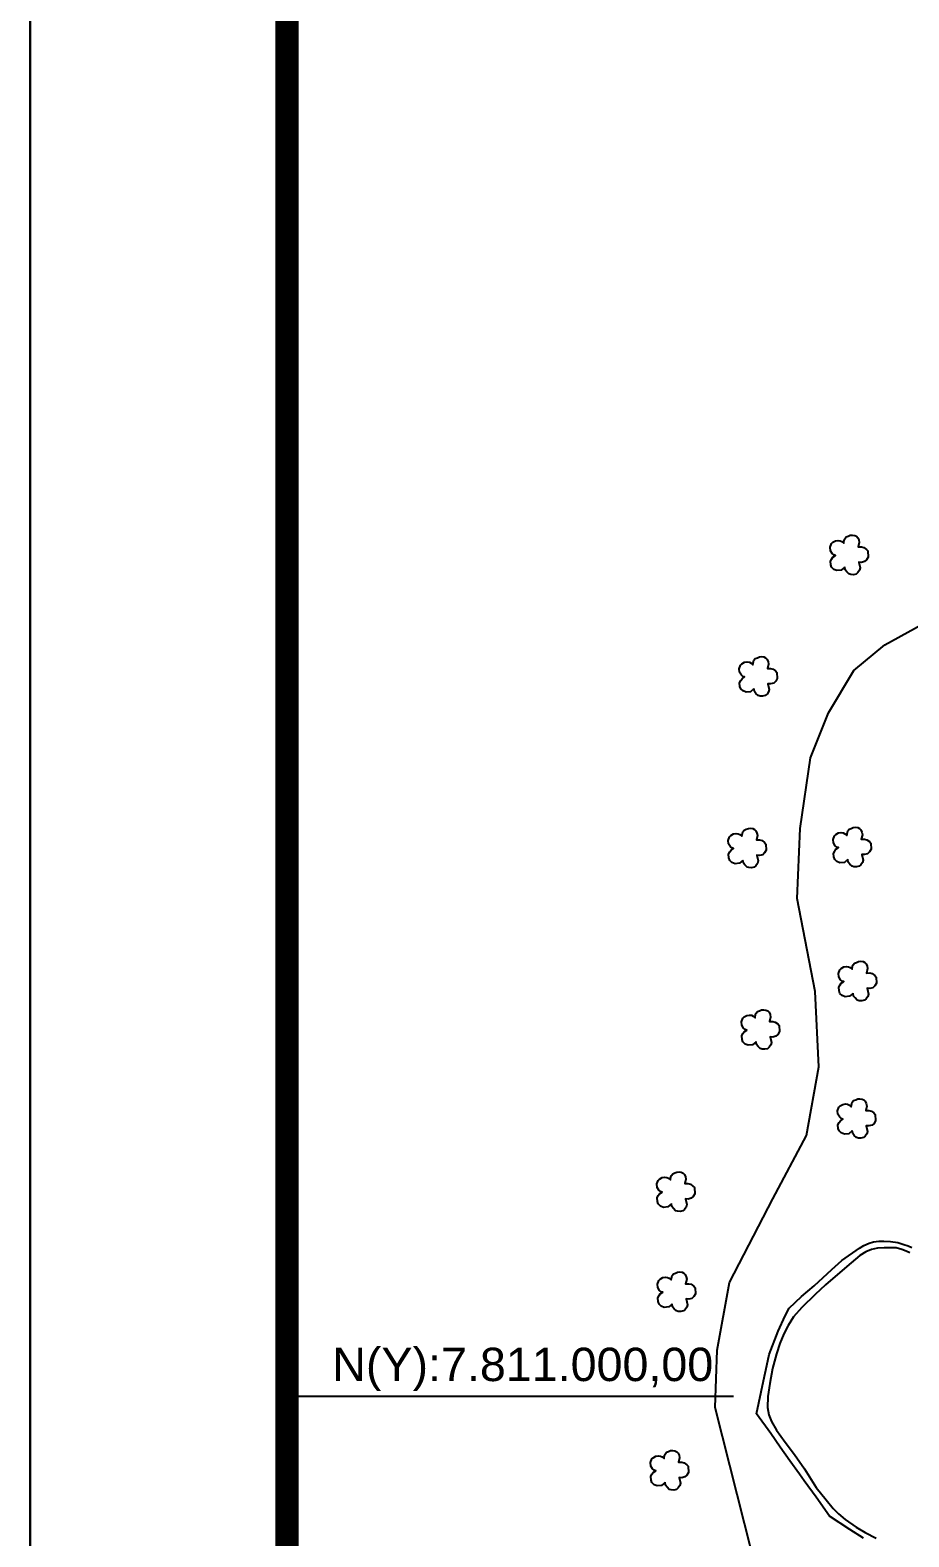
# Model space of a CAD drawing. Header units: inches. Extents: x 720421 to 723571, y 7810121 to 7814576.
# Drawn here: x 720421 to 720935, y 7812018 to 7812899 of the extents above; entities that cross this region are included whole.
import ezdxf
from ezdxf.enums import TextEntityAlignment as Align

# ---------------------------------------------------------------- set-up
doc = ezdxf.new("R2010")
doc.units = ezdxf.units.IN
doc.header["$MEASUREMENT"] = 0
doc.linetypes.add('CONTINUO', pattern=[0])
doc.linetypes.add('LIN0', pattern=[0])
for name, color, linetype in [('0114000610', 1, 'Continuous'), ('0114000610047', 5, 'Continuous'), ('CORREGO', 5, 'Continuous'), ('MALHA', 8, 'Continuous'), ('MARGEM', 5, 'Continuous'), ('MATO', 3, 'Continuous')]:
    doc.layers.add(name, color=color, linetype=linetype)
doc.styles.get("Standard").update_dxf_attribs({"font": 'arial.ttf'})

msp = doc.modelspace()

# ---------------------------------------------------------------- linework, layer by layer
at = {"layer": '0114000610'}
msp.add_lwpolyline([(720908.11, 7812016.9), (720900.17, 7812022.05), (720888.22, 7812029.89), (720880.56, 7812040.95), (720873.57, 7812050.46), (720870.73, 7812054.39), (720865.11, 7812062.26), (720859.46, 7812070.13), (720853.98, 7812078.1), (720845.67, 7812089.69), (720849.77, 7812108.94), (720851.63, 7812117.98), (720853.12, 7812124.4), (720858.37, 7812137.93), (720862.44, 7812146.86), (720864.66, 7812151.34), (720871.99, 7812158.17), (720879.36, 7812164.51), (720889.77, 7812174.02), (720895.56, 7812179.3), (720905.77, 7812186.46), (720908.36, 7812188.01), (720911.42, 7812189.38), (720913.96, 7812190.11), (720917.21, 7812190.51), (720920.13, 7812190.53), (720924, 7812190.32), (720928.16, 7812189.73), (720931.77, 7812188.74), (720934.27, 7812187.89), (720936.48, 7812186.95)], dxfattribs=at)
at = {"layer": '0114000610047'}
msp.add_lwpolyline([(720935.18, 7812183.69), (720933.15, 7812184.75), (720930.51, 7812185.81), (720927.3, 7812186.62), (720924.7, 7812186.78), (720920.27, 7812186.66), (720916.33, 7812186.5), (720912.76, 7812185.73), (720909.51, 7812184.31), (720906.06, 7812182.28), (720898.5, 7812175.7), (720885.92, 7812165.16), (720879.89, 7812159.5), (720872.18, 7812151.87), (720867.31, 7812146.31), (720864.23, 7812141.38), (720861.62, 7812136.45), (720859.22, 7812130.68), (720857.43, 7812124.71), (720854.98, 7812116.21), (720853.39, 7812107.36), (720852.21, 7812099.75), (720852.05, 7812093.34), (720852.78, 7812088.99), (720854.49, 7812085.16), (720857.34, 7812080.14), (720862.43, 7812073.06), (720867.81, 7812065.93), (720873.8, 7812057.42), (720880.56, 7812046.62), (720886.3, 7812039.45), (720890.38, 7812034.32), (720893.51, 7812031.11), (720897.55, 7812027.96), (720903.9, 7812023.45), (720909.11, 7812020.31), (720915.52, 7812016.88)], dxfattribs=at)
at = {"layer": 'CORREGO'}
msp.add_lwpolyline([(720847.25, 7811991.68), (720821.58, 7812093.32), (720822.68, 7812126.87), (720829.84, 7812166.45), (720855.15, 7812215.39), (720874.97, 7812252.4), (720882.12, 7812292.54), (720879.92, 7812336.53), (720869.46, 7812390.96), (720871.13, 7812431.88), (720877.18, 7812473.12), (720887.64, 7812499.51), (720902.49, 7812524.25), (720920.65, 7812539.1), (720951.46, 7812556.15)], dxfattribs=at)
at = {"layer": 'MALHA', "color": 8}
msp.add_lwpolyline([(720571.29, 7812100), (720832.22, 7812100)], dxfattribs=at)
at = {"layer": 'MARGEM', "color": 174, "linetype": 'LIN0'}
msp.add_line((720421.29, 7810120.75, -585.7), (720421.29, 7814575.75, -585.7), dxfattribs=at)
at = {"layer": 'MARGEM', "color": 174, "linetype": 'LIN0', "elevation": -585.7, "flags": 128}
msp.add_lwpolyline([(723571.29, 7810120.75), (723571.29, 7814575.75), (720421.29, 7814575.75), (720421.29, 7810120.75)], close=True, dxfattribs=at)
at = {"layer": 'MARGEM', "color": 174, "linetype": 'LIN0', "const_width": 13.63, "elevation": -585.7, "flags": 128}
msp.add_lwpolyline([(723421.29, 7810622.34), (723421.29, 7814425.75), (720571.29, 7814425.75), (720571.29, 7810622.34)], close=True, dxfattribs=at)
at = {"layer": 'MATO', "linetype": 'CONTINUO'}
for points in [[(720897.21, 7812584.57, 0), (720895.21, 7812582.89, 0), (720892.67, 7812582.59, 0), (720890.86, 7812583.3, 0), (720889.57, 7812584.56, 0), (720889.04, 7812586.01, 0), (720888.9, 7812588.14, 0), (720889.59, 7812589.49, 0), (720890.32, 7812590.49, 0), (720891.79, 7812591.48, 0), (720890.85, 7812591.78, 0), (720889.94, 7812592.54, 0), (720888.86, 7812594.24, 0), (720888.66, 7812596.27, 0), (720889.44, 7812598.38, 0), (720890.26, 7812599.13, 0), (720891.75, 7812600.04, 0), (720893.32, 7812600.25, 0), (720894.57, 7812600.08, 0), (720895.56, 7812599.62, 0), (720896.65, 7812598.65, 0), (720896.98, 7812600.5, 0), (720897.25, 7812601.24, 0), (720898.06, 7812602.27, 0), (720899.27, 7812602.71, 0), (720900.45, 7812603.23, 0), (720901.78, 7812603.35, 0), (720903.03, 7812603.18, 0), (720904.05, 7812602.64, 0), (720904.8, 7812601.82, 0), (720905.47, 7812600.51, 0), (720905.73, 7812599.06, 0), (720905.12, 7812596.46, 0), (720906.94, 7812596.49, 0), (720908.44, 7812596.13, 0), (720909.86, 7812595.01, 0), (720910.65, 7812594.11, 0), (720910.86, 7812590.54, 0), (720909.98, 7812588.94, 0), (720908.82, 7812587.88, 0), (720906.99, 7812587.39, 0), (720905.39, 7812587.53, 0), (720906.24, 7812584.2, 0), (720905.85, 7812582.77, 0), (720904.89, 7812581.42, 0), (720903.82, 7812580.57, 0), (720902.32, 7812580.2, 0), (720900.82, 7812580.29, 0), (720899.7, 7812580.61, 0), (720898.42, 7812581.87, 0), (720897.54, 7812583.01, 0), (720897.27, 7812584.74, 0)], [(720844.13, 7812513.49, 0), (720842.13, 7812511.81, 0), (720839.59, 7812511.52, 0), (720837.78, 7812512.22, 0), (720836.49, 7812513.48, 0), (720835.96, 7812514.93, 0), (720835.82, 7812517.07, 0), (720836.51, 7812518.42, 0), (720837.24, 7812519.41, 0), (720838.7, 7812520.41, 0), (720837.77, 7812520.7, 0), (720836.86, 7812521.46, 0), (720835.77, 7812523.16, 0), (720835.58, 7812525.19, 0), (720836.36, 7812527.3, 0), (720837.18, 7812528.06, 0), (720838.67, 7812528.97, 0), (720840.24, 7812529.18, 0), (720841.49, 7812529, 0), (720842.48, 7812528.54, 0), (720843.57, 7812527.57, 0), (720843.89, 7812529.42, 0), (720844.17, 7812530.16, 0), (720844.98, 7812531.19, 0), (720846.19, 7812531.63, 0), (720847.37, 7812532.16, 0), (720848.69, 7812532.28, 0), (720849.95, 7812532.1, 0), (720850.97, 7812531.56, 0), (720851.72, 7812530.74, 0), (720852.39, 7812529.44, 0), (720852.64, 7812527.98, 0), (720852.04, 7812525.39, 0), (720853.86, 7812525.42, 0), (720855.36, 7812525.05, 0), (720856.78, 7812523.93, 0), (720857.56, 7812523.03, 0), (720857.78, 7812519.46, 0), (720856.9, 7812517.87, 0), (720855.74, 7812516.8, 0), (720853.91, 7812516.31, 0), (720852.3, 7812516.45, 0), (720853.16, 7812513.12, 0), (720852.77, 7812511.7, 0), (720851.8, 7812510.34, 0), (720850.74, 7812509.5, 0), (720849.23, 7812509.13, 0), (720847.74, 7812509.22, 0), (720846.62, 7812509.53, 0), (720845.33, 7812510.8, 0), (720844.46, 7812511.94, 0), (720844.19, 7812513.66, 0)], [(720837.66, 7812413.21, 0), (720835.66, 7812411.53, 0), (720833.12, 7812411.24, 0), (720831.3, 7812411.94, 0), (720830.02, 7812413.21, 0), (720829.49, 7812414.65, 0), (720829.35, 7812416.79, 0), (720830.04, 7812418.14, 0), (720830.77, 7812419.14, 0), (720832.23, 7812420.13, 0), (720831.3, 7812420.43, 0), (720830.38, 7812421.18, 0), (720829.3, 7812422.89, 0), (720829.11, 7812424.91, 0), (720829.89, 7812427.02, 0), (720830.71, 7812427.78, 0), (720832.2, 7812428.69, 0), (720833.77, 7812428.9, 0), (720835.02, 7812428.72, 0), (720836.01, 7812428.26, 0), (720837.1, 7812427.29, 0), (720837.42, 7812429.15, 0), (720837.7, 7812429.89, 0), (720838.51, 7812430.91, 0), (720839.72, 7812431.36, 0), (720840.9, 7812431.88, 0), (720842.22, 7812432, 0), (720843.48, 7812431.82, 0), (720844.5, 7812431.28, 0), (720845.25, 7812430.47, 0), (720845.91, 7812429.16, 0), (720846.17, 7812427.7, 0), (720845.57, 7812425.11, 0), (720847.39, 7812425.14, 0), (720848.89, 7812424.78, 0), (720850.31, 7812423.65, 0), (720851.09, 7812422.76, 0), (720851.31, 7812419.19, 0), (720850.43, 7812417.59, 0), (720849.27, 7812416.52, 0), (720847.44, 7812416.03, 0), (720845.83, 7812416.18, 0), (720846.69, 7812412.84, 0), (720846.3, 7812411.42, 0), (720845.33, 7812410.06, 0), (720844.27, 7812409.22, 0), (720842.76, 7812408.85, 0), (720841.27, 7812408.94, 0), (720840.15, 7812409.26, 0), (720838.86, 7812410.52, 0), (720837.99, 7812411.66, 0), (720837.72, 7812413.38, 0)], [(720898.99, 7812413.73, 0), (720896.99, 7812412.05, 0), (720894.44, 7812411.75, 0), (720892.63, 7812412.46, 0), (720891.35, 7812413.72, 0), (720890.82, 7812415.17, 0), (720890.67, 7812417.3, 0), (720891.37, 7812418.65, 0), (720892.1, 7812419.65, 0), (720893.56, 7812420.64, 0), (720892.63, 7812420.94, 0), (720891.71, 7812421.7, 0), (720890.63, 7812423.4, 0), (720890.44, 7812425.43, 0), (720891.21, 7812427.54, 0), (720892.03, 7812428.29, 0), (720893.53, 7812429.21, 0), (720895.09, 7812429.42, 0), (720896.35, 7812429.24, 0), (720897.34, 7812428.78, 0), (720898.42, 7812427.81, 0), (720898.75, 7812429.66, 0), (720899.03, 7812430.4, 0), (720899.84, 7812431.43, 0), (720901.05, 7812431.87, 0), (720902.22, 7812432.39, 0), (720903.55, 7812432.52, 0), (720904.8, 7812432.34, 0), (720905.82, 7812431.8, 0), (720906.58, 7812430.98, 0), (720907.24, 7812429.67, 0), (720907.5, 7812428.22, 0), (720906.9, 7812425.63, 0), (720908.72, 7812425.65, 0), (720910.22, 7812425.29, 0), (720911.63, 7812424.17, 0), (720912.42, 7812423.27, 0), (720912.63, 7812419.7, 0), (720911.76, 7812418.1, 0), (720910.59, 7812417.04, 0), (720908.76, 7812416.55, 0), (720907.16, 7812416.69, 0), (720908.02, 7812413.36, 0), (720907.62, 7812411.94, 0), (720906.66, 7812410.58, 0), (720905.6, 7812409.73, 0), (720904.09, 7812409.36, 0), (720902.6, 7812409.45, 0), (720901.47, 7812409.77, 0), (720900.19, 7812411.03, 0), (720899.31, 7812412.17, 0), (720899.05, 7812413.9, 0)], [(720902.08, 7812335.44, 0), (720900.08, 7812333.76, 0), (720897.54, 7812333.47, 0), (720895.72, 7812334.17, 0), (720894.44, 7812335.43, 0), (720893.91, 7812336.88, 0), (720893.76, 7812339.02, 0), (720894.46, 7812340.37, 0), (720895.19, 7812341.36, 0), (720896.65, 7812342.36, 0), (720895.72, 7812342.65, 0), (720894.8, 7812343.41, 0), (720893.72, 7812345.11, 0), (720893.53, 7812347.14, 0), (720894.31, 7812349.25, 0), (720895.13, 7812350.01, 0), (720896.62, 7812350.92, 0), (720898.19, 7812351.13, 0), (720899.44, 7812350.95, 0), (720900.43, 7812350.49, 0), (720901.52, 7812349.52, 0), (720901.84, 7812351.37, 0), (720902.12, 7812352.11, 0), (720902.93, 7812353.14, 0), (720904.14, 7812353.58, 0), (720905.32, 7812354.11, 0), (720906.64, 7812354.23, 0), (720907.9, 7812354.05, 0), (720908.91, 7812353.51, 0), (720909.67, 7812352.69, 0), (720910.33, 7812351.39, 0), (720910.59, 7812349.93, 0), (720909.99, 7812347.34, 0), (720911.81, 7812347.37, 0), (720913.31, 7812347.01, 0), (720914.73, 7812345.88, 0), (720915.51, 7812344.98, 0), (720915.73, 7812341.41, 0), (720914.85, 7812339.82, 0), (720913.69, 7812338.75, 0), (720911.86, 7812338.26, 0), (720910.25, 7812338.4, 0), (720911.11, 7812335.07, 0), (720910.72, 7812333.65, 0), (720909.75, 7812332.29, 0), (720908.69, 7812331.45, 0), (720907.18, 7812331.08, 0), (720905.69, 7812331.17, 0), (720904.57, 7812331.49, 0), (720903.28, 7812332.75, 0), (720902.41, 7812333.89, 0), (720902.14, 7812335.61, 0)], [(720845.39, 7812307.11, 0), (720843.39, 7812305.43, 0), (720840.85, 7812305.14, 0), (720839.04, 7812305.84, 0), (720837.75, 7812307.11, 0), (720837.22, 7812308.55, 0), (720837.08, 7812310.69, 0), (720837.77, 7812312.04, 0), (720838.5, 7812313.04, 0), (720839.96, 7812314.03, 0), (720839.03, 7812314.33, 0), (720838.11, 7812315.08, 0), (720837.03, 7812316.79, 0), (720836.84, 7812318.81, 0), (720837.62, 7812320.92, 0), (720838.44, 7812321.68, 0), (720839.93, 7812322.59, 0), (720841.5, 7812322.8, 0), (720842.75, 7812322.62, 0), (720843.74, 7812322.16, 0), (720844.83, 7812321.19, 0), (720845.15, 7812323.05, 0), (720845.43, 7812323.79, 0), (720846.24, 7812324.81, 0), (720847.45, 7812325.26, 0), (720848.63, 7812325.78, 0), (720849.95, 7812325.9, 0), (720851.21, 7812325.72, 0), (720852.23, 7812325.18, 0), (720852.98, 7812324.37, 0), (720853.64, 7812323.06, 0), (720853.9, 7812321.6, 0), (720853.3, 7812319.01, 0), (720855.12, 7812319.04, 0), (720856.62, 7812318.68, 0), (720858.04, 7812317.56, 0), (720858.82, 7812316.66, 0), (720859.04, 7812313.09, 0), (720858.16, 7812311.49, 0), (720857, 7812310.42, 0), (720855.17, 7812309.94, 0), (720853.56, 7812310.08, 0), (720854.42, 7812306.74, 0), (720854.03, 7812305.32, 0), (720853.06, 7812303.96, 0), (720852, 7812303.12, 0), (720850.49, 7812302.75, 0), (720849, 7812302.84, 0), (720847.88, 7812303.16, 0), (720846.59, 7812304.42, 0), (720845.72, 7812305.56, 0), (720845.45, 7812307.28, 0)], [(720901.56, 7812255.09, 0), (720899.56, 7812253.41, 0), (720897.02, 7812253.12, 0), (720895.21, 7812253.83, 0), (720893.92, 7812255.09, 0), (720893.39, 7812256.53, 0), (720893.25, 7812258.67, 0), (720893.94, 7812260.02, 0), (720894.67, 7812261.02, 0), (720896.14, 7812262.01, 0), (720895.21, 7812262.31, 0), (720894.29, 7812263.07, 0), (720893.21, 7812264.77, 0), (720893.01, 7812266.79, 0), (720893.79, 7812268.9, 0), (720894.61, 7812269.66, 0), (720896.1, 7812270.57, 0), (720897.67, 7812270.78, 0), (720898.92, 7812270.6, 0), (720899.91, 7812270.14, 0), (720901, 7812269.18, 0), (720901.33, 7812271.03, 0), (720901.6, 7812271.77, 0), (720902.41, 7812272.79, 0), (720903.62, 7812273.24, 0), (720904.8, 7812273.76, 0), (720906.13, 7812273.88, 0), (720907.38, 7812273.7, 0), (720908.4, 7812273.16, 0), (720909.16, 7812272.35, 0), (720909.82, 7812271.04, 0), (720910.08, 7812269.58, 0), (720909.48, 7812266.99, 0), (720911.29, 7812267.02, 0), (720912.79, 7812266.66, 0), (720914.21, 7812265.54, 0), (720915, 7812264.64, 0), (720915.21, 7812261.07, 0), (720914.33, 7812259.47, 0), (720913.17, 7812258.4, 0), (720911.34, 7812257.92, 0), (720909.74, 7812258.06, 0), (720910.59, 7812254.72, 0), (720910.2, 7812253.3, 0), (720909.24, 7812251.95, 0), (720908.18, 7812251.1, 0), (720906.67, 7812250.73, 0), (720905.17, 7812250.82, 0), (720904.05, 7812251.14, 0), (720902.77, 7812252.4, 0), (720901.89, 7812253.54, 0), (720901.62, 7812255.27, 0)], [(720795.91, 7812212.35, 0), (720793.91, 7812210.67, 0), (720791.37, 7812210.37, 0), (720789.56, 7812211.08, 0), (720788.28, 7812212.34, 0), (720787.75, 7812213.79, 0), (720787.6, 7812215.92, 0), (720788.29, 7812217.27, 0), (720789.03, 7812218.27, 0), (720790.49, 7812219.26, 0), (720789.56, 7812219.56, 0), (720788.64, 7812220.32, 0), (720787.56, 7812222.02, 0), (720787.36, 7812224.04, 0), (720788.14, 7812226.15, 0), (720788.96, 7812226.91, 0), (720790.46, 7812227.82, 0), (720792.02, 7812228.03, 0), (720793.28, 7812227.85, 0), (720794.27, 7812227.4, 0), (720795.35, 7812226.43, 0), (720795.68, 7812228.28, 0), (720795.96, 7812229.02, 0), (720796.77, 7812230.05, 0), (720797.97, 7812230.49, 0), (720799.15, 7812231.01, 0), (720800.48, 7812231.13, 0), (720801.73, 7812230.95, 0), (720802.75, 7812230.42, 0), (720803.51, 7812229.6, 0), (720804.17, 7812228.29, 0), (720804.43, 7812226.84, 0), (720803.83, 7812224.24, 0), (720805.64, 7812224.27, 0), (720807.15, 7812223.91, 0), (720808.56, 7812222.79, 0), (720809.35, 7812221.89, 0), (720809.56, 7812218.32, 0), (720808.69, 7812216.72, 0), (720807.52, 7812215.66, 0), (720805.69, 7812215.17, 0), (720804.09, 7812215.31, 0), (720804.95, 7812211.97, 0), (720804.55, 7812210.55, 0), (720803.59, 7812209.2, 0), (720802.53, 7812208.35, 0), (720801.02, 7812207.98, 0), (720799.52, 7812208.07, 0), (720798.4, 7812208.39, 0), (720797.12, 7812209.65, 0), (720796.24, 7812210.79, 0), (720795.98, 7812212.52, 0)], [(720796.35, 7812153.82, 0), (720794.35, 7812152.15, 0), (720791.81, 7812151.85, 0), (720790, 7812152.56, 0), (720788.72, 7812153.82, 0), (720788.19, 7812155.27, 0), (720788.04, 7812157.4, 0), (720788.74, 7812158.75, 0), (720789.47, 7812159.75, 0), (720790.93, 7812160.74, 0), (720790, 7812161.04, 0), (720789.08, 7812161.8, 0), (720788, 7812163.5, 0), (720787.81, 7812165.52, 0), (720788.58, 7812167.63, 0), (720789.4, 7812168.39, 0), (720790.9, 7812169.3, 0), (720792.46, 7812169.51, 0), (720793.72, 7812169.33, 0), (720794.71, 7812168.88, 0), (720795.79, 7812167.91, 0), (720796.12, 7812169.76, 0), (720796.4, 7812170.5, 0), (720797.21, 7812171.53, 0), (720798.41, 7812171.97, 0), (720799.59, 7812172.49, 0), (720800.92, 7812172.61, 0), (720802.17, 7812172.43, 0), (720803.19, 7812171.9, 0), (720803.95, 7812171.08, 0), (720804.61, 7812169.77, 0), (720804.87, 7812168.32, 0), (720804.27, 7812165.72, 0), (720806.08, 7812165.75, 0), (720807.59, 7812165.39, 0), (720809, 7812164.27, 0), (720809.79, 7812163.37, 0), (720810, 7812159.8, 0), (720809.13, 7812158.2, 0), (720807.96, 7812157.14, 0), (720806.13, 7812156.65, 0), (720804.53, 7812156.79, 0), (720805.39, 7812153.45, 0), (720804.99, 7812152.03, 0), (720804.03, 7812150.68, 0), (720802.97, 7812149.83, 0), (720801.46, 7812149.46, 0), (720799.97, 7812149.55, 0), (720798.84, 7812149.87, 0), (720797.56, 7812151.13, 0), (720796.68, 7812152.27, 0), (720796.42, 7812154, 0)], [(720792.22, 7812049.46, 0), (720790.22, 7812047.78, 0), (720787.68, 7812047.49, 0), (720785.87, 7812048.19, 0), (720784.58, 7812049.46, 0), (720784.05, 7812050.9, 0), (720783.91, 7812053.04, 0), (720784.6, 7812054.39, 0), (720785.33, 7812055.38, 0), (720786.79, 7812056.38, 0), (720785.86, 7812056.67, 0), (720784.94, 7812057.43, 0), (720783.86, 7812059.13, 0), (720783.67, 7812061.16, 0), (720784.45, 7812063.27, 0), (720785.27, 7812064.03, 0), (720786.76, 7812064.94, 0), (720788.33, 7812065.15, 0), (720789.58, 7812064.97, 0), (720790.57, 7812064.51, 0), (720791.66, 7812063.54, 0), (720791.98, 7812065.4, 0), (720792.26, 7812066.14, 0), (720793.07, 7812067.16, 0), (720794.28, 7812067.61, 0), (720795.46, 7812068.13, 0), (720796.78, 7812068.25, 0), (720798.04, 7812068.07, 0), (720799.06, 7812067.53, 0), (720799.81, 7812066.72, 0), (720800.48, 7812065.41, 0), (720800.73, 7812063.95, 0), (720800.13, 7812061.36, 0), (720801.95, 7812061.39, 0), (720803.45, 7812061.03, 0), (720804.87, 7812059.9, 0), (720805.65, 7812059.01, 0), (720805.87, 7812055.44, 0), (720804.99, 7812053.84, 0), (720803.83, 7812052.77, 0), (720802, 7812052.28, 0), (720800.39, 7812052.43, 0), (720801.25, 7812049.09, 0), (720800.86, 7812047.67, 0), (720799.89, 7812046.31, 0), (720798.83, 7812045.47, 0), (720797.32, 7812045.1, 0), (720795.83, 7812045.19, 0), (720794.71, 7812045.51, 0), (720793.42, 7812046.77, 0), (720792.55, 7812047.91, 0), (720792.28, 7812049.63, 0)]]:
    msp.add_polyline3d(points, dxfattribs=at)

# ---------------------------------------------------------------- texts
at = {"layer": 'MALHA'}
msp.add_text('N(Y):7.811.000,00', height=19.5, dxfattribs=at).set_placement((720597.8, 7812102.95), align=Align.BOTTOM_LEFT)

doc.saveas('drawing.dxf')
